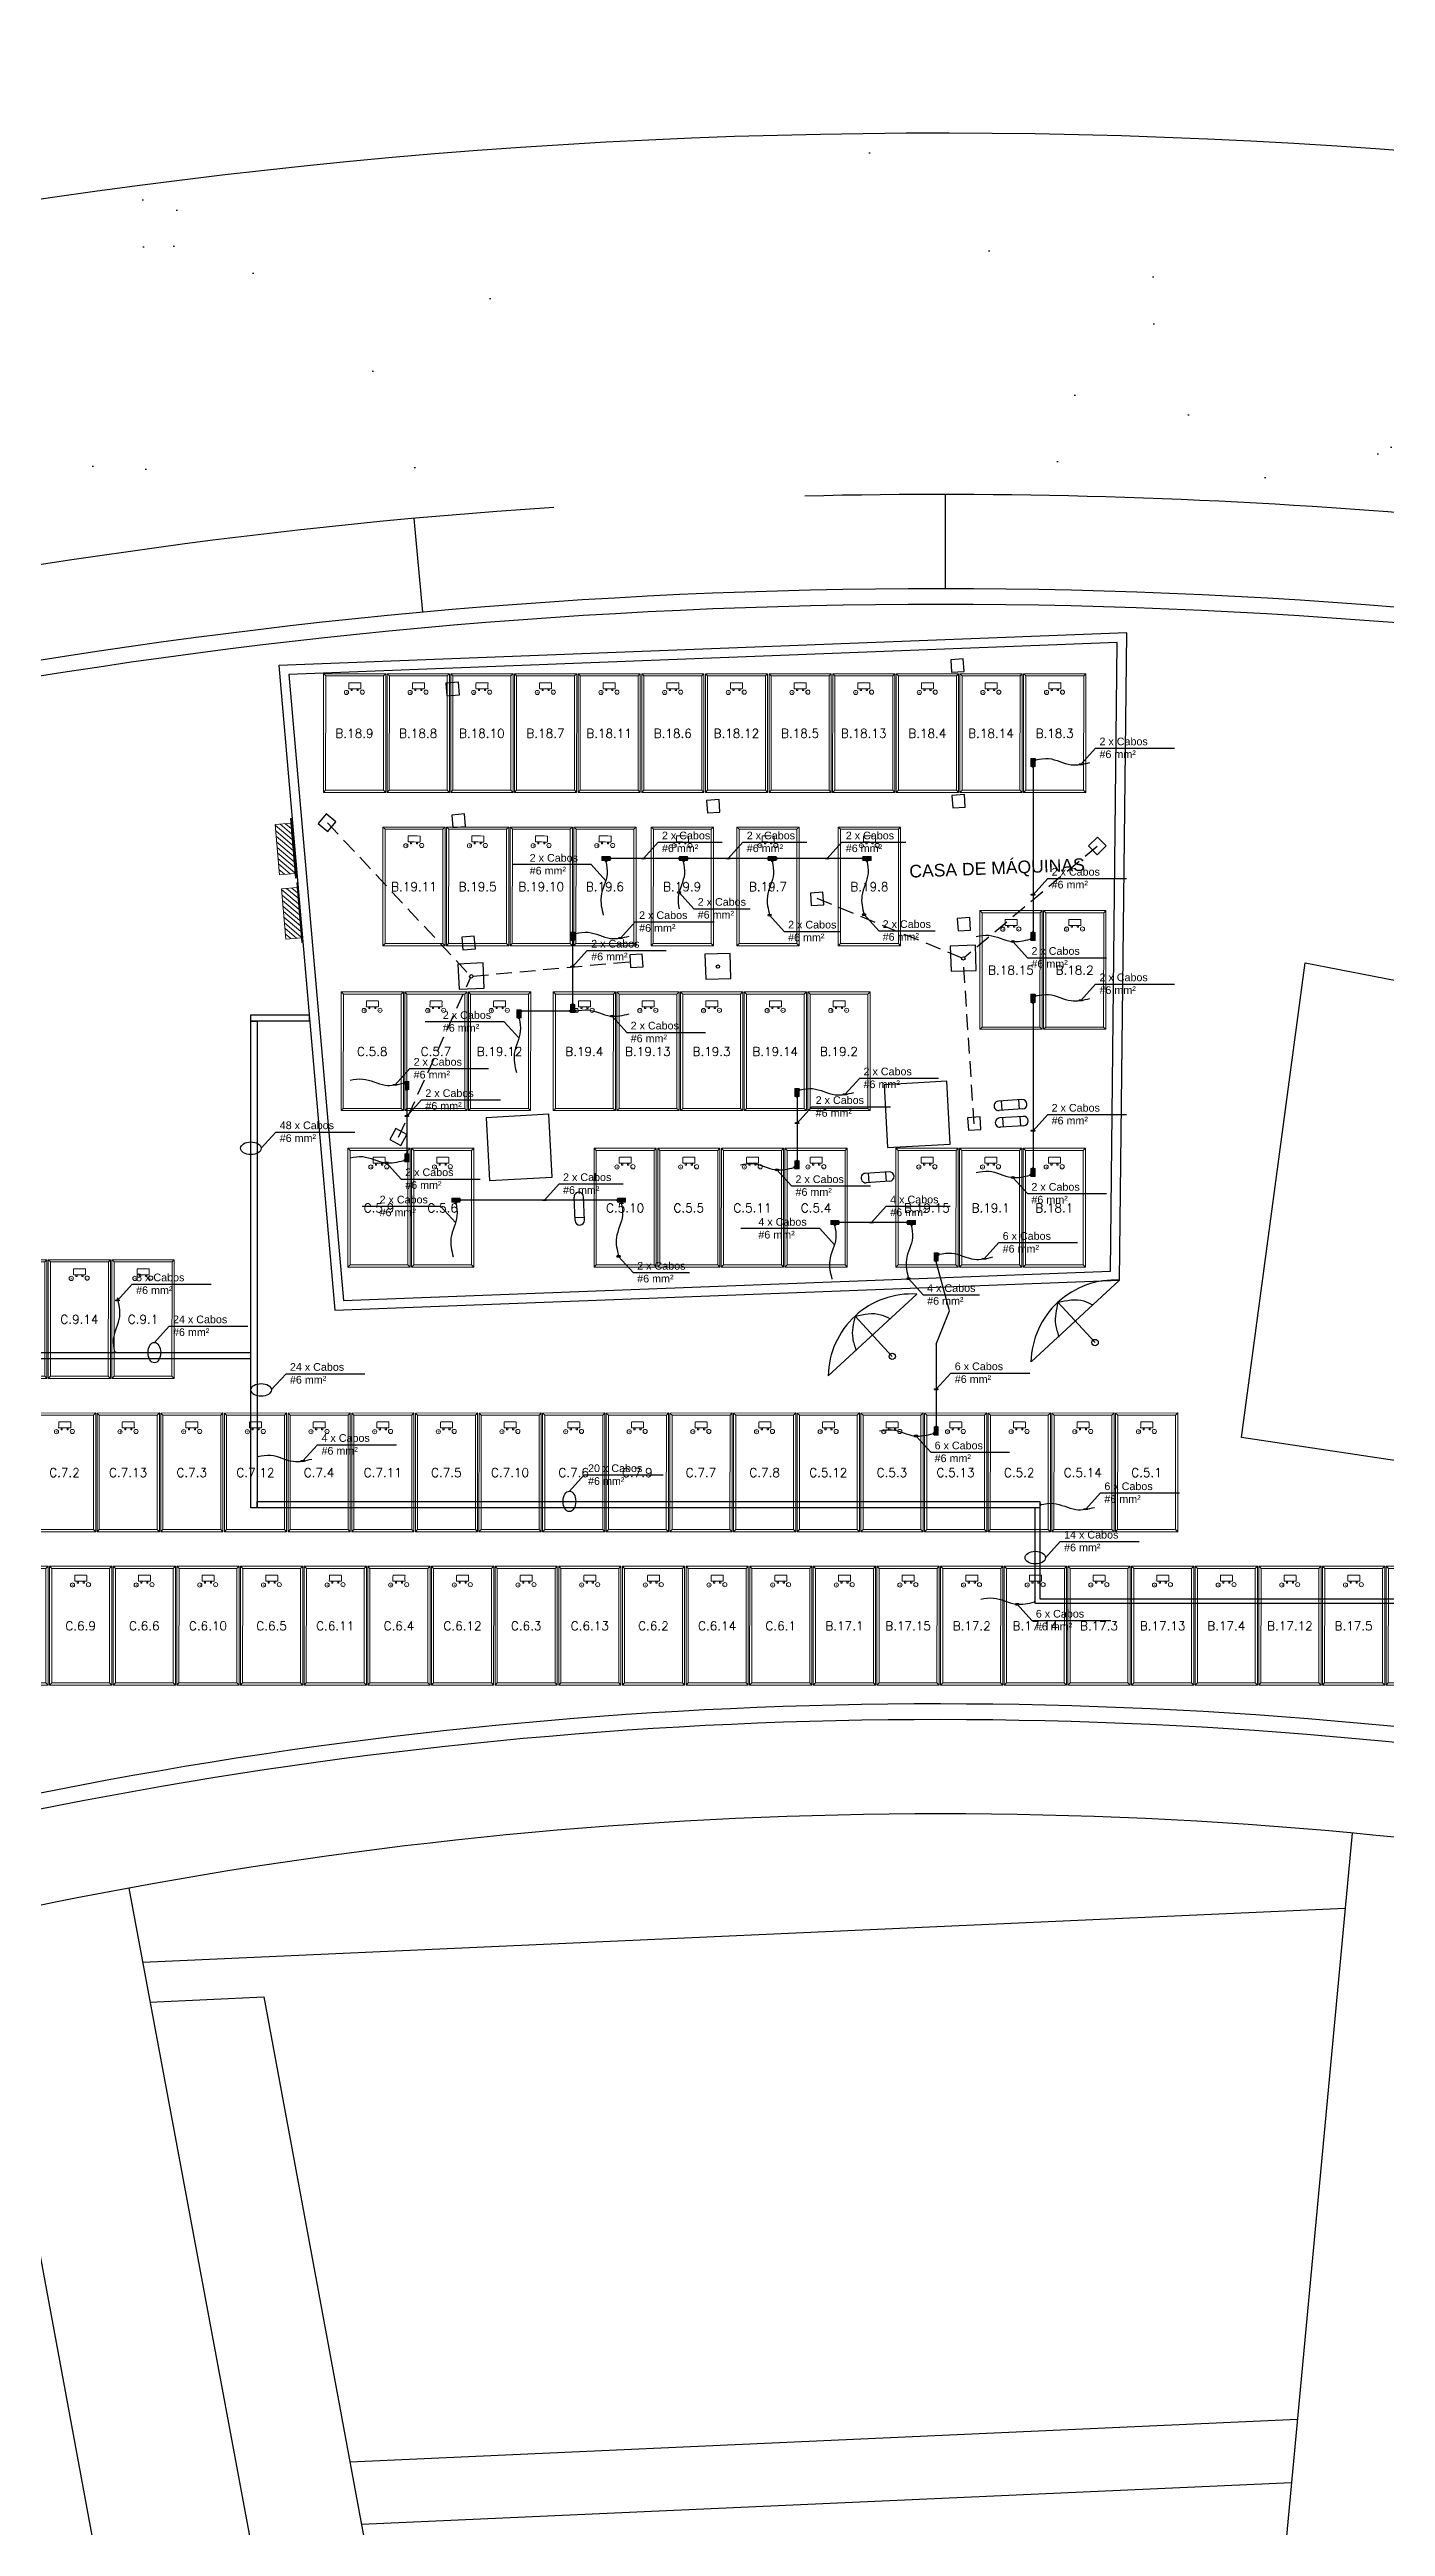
# Model space of a CAD drawing. Header units: metres. Extents: x 1796 to 5645, y -4719 to 2384.
# Drawn here: x 1957.17 to 1978.43, y -1213.39 to -1173.97 of the extents above; entities that cross this region are included whole.
import ezdxf

# ---------------------------------------------------------------- set-up
doc = ezdxf.new("R2010")
doc.units = ezdxf.units.M
doc.header["$MEASUREMENT"] = 0
doc.linetypes.add('BSB2F2-ARQ-PLAN-CORE-13-15P-ZA$1${ Batten }', pattern=[0])
doc.linetypes.add('HIDDEN', pattern=[0.375, 0.25, -0.125])
for name, color, linetype in [('ARQUITETURA', 253, 'CONTINUOUS'), ('COPEX', 4, 'BSB2F2-ARQ-PLAN-CORE-13-15P-ZA$1${ Batten }'), ('ELETROCALHA', 2, 'CONTINUOUS'), ('ELETRODUTOS', 30, 'CONTINUOUS'), ('MÓDULOS FV', 7, 'CONTINUOUS')]:
    doc.layers.add(name, color=color, linetype=linetype)
for name, color, linetype, lineweight in [('Condulete', 3, 'CONTINUOUS', 9), ('MOD_ALOCADOS_A', 5, 'CONTINUOUS', 9), ('MODULOS_PV', 2, 'CONTINUOUS', 9), ('String Box', 3, 'CONTINUOUS', 9)]:
    doc.layers.add(name, color=color, linetype=linetype, lineweight=lineweight)
doc.styles.add('ARIAL', font='arial.ttf')
doc.styles.add('ENGECAD', font='arial.ttf')
doc.styles.add('R120-500', font='romans.shx', dxfattribs={"height": 1.5})
pattern_1 = [(350.62296, (1466.5355, -762.2295), (4.08992, 4.08927), [0, -4.56, 0, -5.1, 0, -4.875]), (320.623, (1466.5355, -762.2295), (9.808834, 1.91215), [0, -2.46, 0, -4.11, 0, -1.575]), (280.62296, (1464.013, -759.536), (6.39856, -6.807323), [0, -1.5, 0, -5.4, 0, -7.05]), (270.623, (1464.013, -759.536), (8.08648, -4.78256), [0, -0.75, 0, -3.54, 0, -4.05])]

# ---------------------------------------------------------------- blocks, each defined once
blk = doc.blocks.new('modulo')
at = {"layer": 'MODULOS_PV', "color": 8}
for p, q in [((-0.751, 2.014), (-0.753, 2.063)), ((-1.381, 1.342), (-1.43, 1.34)), ((0.577, 0.769), (0.626, 0.771)), ((-0.053, 0.097), (-0.051, 0.048))]:
    blk.add_line(p, q, dxfattribs=at)
for points in [[(-1.43, 1.34), (-0.753, 2.063), (0.626, 0.771), (-0.051, 0.048)], [(-1.381, 1.342), (-0.751, 2.014), (0.577, 0.769), (-0.053, 0.097)]]:
    blk.add_lwpolyline(points, close=True, dxfattribs=at)
for points in [[(-0.878, 1.581), (-0.857, 1.562), (-0.87, 1.548), (-0.891, 1.567)], [(-0.956, 1.498), (-0.935, 1.478), (-0.922, 1.492), (-0.943, 1.512)]]:
    blk.add_lwpolyline(points, dxfattribs=at)
blk.add_circle((-0.793, 1.591), 0.0332, dxfattribs=at)
at = {"layer": 'MODULOS_PV', "color": 1}
blk.add_circle((-0.963, 1.403), 0.0332, dxfattribs=at)
at = {"layer": 'MODULOS_PV', "color": 8}
blk.add_open_spline([(-0.986, 1.473), (-1.006, 1.493), (-1.027, 1.512), (-1.048, 1.532), (-1.048, 1.532), (-1.049, 1.534), (-1.049, 1.536), (-1.048, 1.538), (-1.048, 1.539), (-1.007, 1.583), (-0.966, 1.627), (-0.925, 1.67), (-0.924, 1.671), (-0.922, 1.672), (-0.919, 1.672), (-0.918, 1.671), (-0.917, 1.671), (-0.897, 1.652), (-0.876, 1.632), (-0.855, 1.613), (-0.855, 1.612), (-0.854, 1.611), (-0.854, 1.608), (-0.855, 1.606), (-0.855, 1.605), (-0.896, 1.561), (-0.937, 1.518), (-0.978, 1.474), (-0.979, 1.473), (-0.981, 1.472), (-0.984, 1.472), (-0.985, 1.473), (-0.986, 1.473)], degree=3, knots=[0, 0, 0, 0, 1, 1, 1, 1.002534, 1.003925, 1.008052, 1.008052, 1.008052, 2.008052, 2.008052, 2.008052, 2.012179, 2.01357, 2.016104, 2.016104, 2.016104, 3.016104, 3.016104, 3.016104, 3.018638, 3.02003, 3.024156, 3.024156, 3.024156, 4.024156, 4.024156, 4.024156, 4.028283, 4.029675, 4.032208, 4.032208, 4.032208, 4.032208], dxfattribs=at)
at = {"layer": 'MODULOS_PV', "color": 8, "insert": (-0.827, 1.597), "char_height": 0.0572, "width": 0.10748, "attachment_point": 1, "rotation": 46.8722}
blk.add_mtext('-', dxfattribs=at)
at = {"layer": 'MODULOS_PV', "color": 1, "insert": (-0.997, 1.409), "char_height": 0.0572, "width": 0.10748, "attachment_point": 1, "rotation": 46.8722}
blk.add_mtext('+', dxfattribs=at)
blk = doc.blocks.new('PETROLETE TIPO  X')
at = {"layer": 'ELETRODUTOS'}
h = blk.add_hatch(color=3, dxfattribs=at)
h.dxf.hatch_style = 1
h.paths.add_polyline_path([(1995.913, -1126.122), (1995.98, -1126.122), (1995.98, -1125.993), (1995.913, -1125.993)])
at = {"layer": 'Condulete'}
blk.add_lwpolyline([(1995.98, -1125.993), (1995.98, -1126.122), (1995.913, -1126.122), (1995.913, -1125.993)], close=True, dxfattribs=at)
blk = doc.blocks.new('BOX')
at = {"layer": 'Condulete'}
blk.add_lwpolyline([(1995.83, -1126.029), (1995.818, -1126.029), (1995.818, -1126.005), (1995.83, -1126.005)], close=True, dxfattribs=at)
at = {"layer": 'ELETRODUTOS', "color": 3, "linetype": 'Continuous'}
for p, q in [((1995.818, -1126.005), (1995.83, -1126.017)), ((1995.818, -1126.007), (1995.83, -1126.019)), ((1995.818, -1126.009), (1995.83, -1126.021)), ((1995.818, -1126.01), (1995.83, -1126.023)), ((1995.818, -1126.012), (1995.83, -1126.024)), ((1995.818, -1126.014), (1995.83, -1126.026)), ((1995.818, -1126.016), (1995.83, -1126.028)), ((1995.818, -1126.018), (1995.83, -1126.029)), ((1995.818, -1126.019), (1995.828, -1126.029)), ((1995.818, -1126.021), (1995.826, -1126.029)), ((1995.818, -1126.023), (1995.824, -1126.029)), ((1995.818, -1126.025), (1995.823, -1126.029)), ((1995.818, -1126.026), (1995.821, -1126.029)), ((1995.818, -1126.028), (1995.819, -1126.029)), ((1995.819, -1126.005), (1995.83, -1126.016)), ((1995.821, -1126.005), (1995.83, -1126.014)), ((1995.823, -1126.005), (1995.83, -1126.012)), ((1995.825, -1126.005), (1995.83, -1126.01)), ((1995.826, -1126.005), (1995.83, -1126.008)), ((1995.828, -1126.005), (1995.83, -1126.007))]:
    blk.add_line(p, q, dxfattribs=at)

msp = doc.modelspace()

# ---------------------------------------------------------------- hatches: boundary and pattern name
at = {"layer": 'ARQUITETURA'}
h = msp.add_hatch(dxfattribs=at)
h.set_pattern_fill('AR-SAND', color=116, scale=3, angle=-46.877, style=0)
h.set_pattern_definition(pattern_1)
h.paths.add_polyline_path([(2008.001, -1145.115), (2011.522, -1146.142), (2011.588, -1145.787)])
h.paths.add_polyline_path([(2011.51, -1146.205), (2005.926, -1176.011), (2009.518, -1156.844), (2009.518, -1156.844), (2011.289, -1147.384)])
edge = h.paths.add_edge_path()
edge.add_line((1981.157, -1171.776), (1975.185, -1171.196))
edge.add_line((1975.185, -1171.196), (1977.014, -1152.352))
edge.add_line((1977.014, -1152.352), (1946.456, -1159.903))
edge.add_line((1946.456, -1159.903), (1949.839, -1173.594))
edge.add_arc((1971.325, -1273.05), 101.75, 84.4554, 102.19064, ccw=False)
h = msp.add_hatch(dxfattribs=at)
h.set_pattern_fill('AR-SAND', color=116, scale=3, angle=-46.877, style=0)
h.set_pattern_definition(pattern_1)
h.paths.add_polyline_path([(1968.94, -1175.477), (1969.026, -1177.396), (1972.992, -1177.314), (1980.864, -1177.776), (1990.307, -1179.19), (2001.352, -1181.259), (2001.722, -1179.297), (1989.318, -1176.97), (1984.284, -1176.065), (1972.707, -1175.345)])
h.paths.add_polyline_path([(1965.029, -1177.542), (1964.942, -1175.617), (1962.446, -1175.704), (1953.488, -1176.941), (1938.948, -1180.818), (1927.111, -1185.959), (1914.809, -1193.363), (1907.472, -1199.042), (1908.838, -1200.501), (1915.412, -1195.321), (1922.392, -1190.748), (1929.652, -1186.844), (1937.161, -1183.602), (1948.061, -1180.169), (1955.436, -1178.628)])
h = msp.add_hatch(dxfattribs=at)
h.set_pattern_fill('AR-SAND', color=116, scale=3, angle=-46.877, style=0)
h.set_pattern_definition(pattern_1)
edge = h.paths.add_edge_path()
edge.add_arc((1971.325, -1273.05), 92, 93.82041, 111.90763)
edge.add_line((1936.999, -1187.694), (1937.559, -1189.085))
edge.add_arc((1971.325, -1273.05), 90.5, 111.90763, 114.20354)
edge.add_line((1934.222, -1190.505), (1933.608, -1189.137))
edge.add_arc((1971.325, -1273.05), 92, 114.20328, 121.57407)
edge.add_line((1923.154, -1194.669), (1910.162, -1202.654))
edge.add_line((1910.162, -1202.654), (1908.838, -1200.501))
edge.add_arc((1971.325, -1273.05), 95.75, 93.77161, 130.73854, ccw=False)
edge.add_line((1965.027, -1177.507), (1965.195, -1181.254))
edge = h.paths.add_edge_path()
edge.add_arc((1971.325, -1273.05), 92, 79.39324, 91.32909)
edge.add_line((1969.191, -1181.075), (1969.023, -1177.328))
edge.add_arc((1971.325, -1273.05), 95.75, 79.39324, 91.37788, ccw=False)
edge.add_line((1988.95, -1178.936), (2001.352, -1181.259))
edge.add_line((2001.352, -1181.259), (2013.609, -1210.073))
edge.add_line((2013.609, -1210.073), (1999.373, -1207.291))
edge.add_line((1999.373, -1207.291), (1985.934, -1214.289))
edge.add_line((1985.934, -1214.289), (1979.219, -1214.591))
edge.add_line((1979.219, -1214.591), (1980.336, -1202.624))
edge.add_arc((1971.325, -1273.05), 71, 79.39324, 82.70853, ccw=False)
edge.add_line((1984.394, -1203.263), (1999.541, -1206.1))
edge.add_arc((2068.683, -1199.209), 69.485, 169.39324, 185.69147, ccw=False)
edge.add_line((2000.386, -1186.419), (1987.983, -1184.096))
edge.add_line((1987.983, -1184.096), (1988.26, -1182.622))
h = msp.add_hatch(dxfattribs=at)
h.set_pattern_fill('AR-SAND', color=116, scale=3, angle=-46.877, style=0)
h.set_pattern_definition(pattern_1)
h.paths.add_polyline_path([(1966.816, -1239.548), (1965.86, -1217.827), (1961.19, -1218.032), (1960.704, -1215.424), (1960.435, -1215.436), (1960.252, -1214.443), (1958.033, -1214.543), (1956.03, -1203.717, 0.083678), (1934.15, -1212.56), (1920.539, -1220.925), (1937.474, -1248.48)])
at = {"layer": 'String Box'}
h = msp.add_hatch(dxfattribs=at)
h.set_pattern_fill('ANSI31', color=256, scale=0.5, angle=274.7914)
h.set_pattern_definition([(319.7914, (1961.69817, -1185.71489), (0.0403483, 0.0477312), [])])
h.paths.add_polyline_path([(1961.009, -1186.283), (1960.76, -1186.304), (1960.827, -1187.101), (1961.076, -1187.08)])
h = msp.add_hatch(dxfattribs=at)
h.set_pattern_fill('ANSI31', color=256, scale=0.5, angle=274.7914)
h.set_pattern_definition([(319.7914, (1961.8, -1186.73833), (0.0403483, 0.0477312), [])])
h.paths.add_polyline_path([(1961.111, -1187.306), (1960.862, -1187.327), (1960.928, -1188.125), (1961.177, -1188.104)])

# ---------------------------------------------------------------- linework, layer by layer
at = {"layer": 'ARQUITETURA'}
for p, q in [((1971.424, -1181.05), (1971.423, -1182.55)), ((1962.969, -1181.43), (1963.106, -1182.924)), ((1972.646, -1190.68), (1972.272, -1190.705)), ((1972.656, -1190.83), (1972.281, -1190.854)), ((1972.667, -1190.948), (1972.292, -1190.973)), ((1972.331, -1190.851), (1972.322, -1190.702)), ((1972.352, -1191.119), (1972.342, -1190.969)), ((1972.606, -1190.833), (1972.596, -1190.684)), ((1972.626, -1191.101), (1972.617, -1190.951)), ((1972.676, -1191.098), (1972.302, -1191.122)), ((1970.53, -1191.83), (1970.156, -1191.855)), ((1970.54, -1191.98), (1970.166, -1192.005)), ((1970.216, -1192.001), (1970.206, -1191.852)), ((1970.49, -1191.983), (1970.48, -1191.834)), ((1965.533, -1192.607), (1965.518, -1192.232)), ((1965.52, -1192.282), (1965.67, -1192.276)), ((1965.531, -1192.557), (1965.681, -1192.55)), ((1965.683, -1192.6), (1965.668, -1192.226)), ((1969.561, -1195.076), (1970.972, -1193.777)), ((1972.79, -1194.856), (1974.201, -1193.556)), ((1969.99, -1194.126), (1970.582, -1194.768)), ((1973.219, -1193.906), (1973.81, -1194.548)), ((1977.901, -1202.355), (1977.789, -1203.55)), ((1958.433, -1203.23), (1961.19, -1218.032)), ((1958.653, -1204.41), (1977.789, -1203.55)), ((1977.789, -1203.552), (1976.748, -1214.702)), ((1958.033, -1214.543), (1956.03, -1203.717)), ((1958.767, -1205.045), (1960.582, -1204.964)), ((1960.582, -1204.964), (1962.503, -1215.343)), ((1961.952, -1212.364), (1977.03, -1211.686)), ((1962.136, -1213.357), (1976.936, -1212.692))]:
    msp.add_line(p, q, dxfattribs=at)
at = {"layer": 'ARQUITETURA', "linetype": 'HIDDEN'}
for p, q in [((1961.594, -1186.275), (1963.859, -1188.702)), ((1973.842, -1186.65), (1971.733, -1188.417)), ((1969.381, -1187.474), (1971.688, -1188.424)), ((1963.906, -1188.716), (1966.516, -1188.475)), ((1971.884, -1191.069), (1971.715, -1188.461)), ((1962.725, -1191.279), (1963.869, -1188.743))]:
    msp.add_line(p, q, dxfattribs=at)
at = {"layer": 'ARQUITETURA'}
for points in [[(1961.71, -1194.033), (1974.201, -1193.556), (1974.314, -1183.25), (1960.816, -1183.772)], [(1961.847, -1193.878), (1974.053, -1193.412), (1974.162, -1183.406), (1960.979, -1183.915)], [(1971.526, -1183.878), (1971.725, -1183.865), (1971.712, -1183.666), (1971.512, -1183.679)], [(1963.495, -1184.253), (1963.694, -1184.236), (1963.678, -1184.037), (1963.478, -1184.054)], [(1971.544, -1186.039), (1971.744, -1186.025), (1971.731, -1185.826), (1971.531, -1185.839)], [(1961.443, -1186.285), (1961.596, -1186.414), (1961.725, -1186.262), (1961.572, -1186.132)], [(1963.59, -1186.351), (1963.789, -1186.334), (1963.772, -1186.135), (1963.573, -1186.151)], [(1967.64, -1186.117), (1967.84, -1186.104), (1967.827, -1185.905), (1967.627, -1185.918)], [(1973.987, -1186.644), (1973.845, -1186.785), (1973.704, -1186.643), (1973.846, -1186.502)], [(1969.292, -1187.592), (1969.491, -1187.579), (1969.478, -1187.38), (1969.279, -1187.393)], [(1971.629, -1187.997), (1971.828, -1187.984), (1971.815, -1187.784), (1971.616, -1187.797)], [(1963.747, -1188.297), (1963.946, -1188.28), (1963.93, -1188.081), (1963.731, -1188.098)], [(1971.519, -1188.637), (1971.919, -1188.624), (1971.906, -1188.225), (1971.506, -1188.238)], [(1963.69, -1188.925), (1964.089, -1188.905), (1964.069, -1188.506), (1963.67, -1188.526)], [(1966.416, -1188.578), (1966.615, -1188.565), (1966.602, -1188.365), (1966.403, -1188.379)], [(1967.614, -1188.766), (1968.014, -1188.753), (1968.001, -1188.353), (1967.601, -1188.366)], [(1976.138, -1196.058), (1977.153, -1188.502), (1990.266, -1191.05), (1989.209, -1198.021)], [(1970.506, -1191.443), (1971.505, -1191.389), (1971.45, -1190.39), (1970.452, -1190.445)], [(1964.171, -1191.967), (1965.17, -1191.913), (1965.115, -1190.914), (1964.117, -1190.969)], [(1971.793, -1191.17), (1971.993, -1191.157), (1971.979, -1190.957), (1971.78, -1190.97)], [(1962.758, -1191.412), (1962.855, -1191.237), (1962.68, -1191.14), (1962.583, -1191.315)]]:
    msp.add_lwpolyline(points, close=True, dxfattribs=at)
for centre, radius in [((1967.807, -1188.563), 0.0267), ((1971.713, -1188.434), 0.0267), ((1963.88, -1188.719), 0.0267), ((1973.81, -1194.548), 0.0504), ((1970.582, -1194.768), 0.0504)]:
    msp.add_circle(centre, radius, dxfattribs=at)
for centre, radius, start, end in [((1971.325, -1273.05), 97.75, 79.39324, 130.73854), ((1971.325, -1273.05), 92, 79.39324, 91.32909), ((1971.325, -1273.05), 92, 93.82041, 111.90763), ((1971.325, -1273.05), 90.5, 79.39324, 121.57407), ((1971.325, -1273.05), 90.25, 79.39324, 121.57407), ((1972.277, -1190.78), 0.075, 93.7387, 273.7387), ((1972.297, -1191.047), 0.075, 93.7387, 273.7387), ((1972.651, -1190.755), 0.075, 273.7387, 93.7387), ((1972.671, -1191.023), 0.075, 273.7387, 93.7387), ((1965.593, -1192.229), 0.075, 2.4001, 182.4001), ((1970.161, -1191.93), 0.075, 93.7387, 273.7387), ((1970.535, -1191.905), 0.075, 273.7387, 93.7387), ((1965.608, -1192.603), 0.075, 182.4001, 2.4001), ((1970.892, -1195.105), 1.331, 86.5238, 178.7381), ((1974.12, -1194.885), 1.331, 86.5238, 178.7381), ((1971.325, -1273.05), 72.75, 79.39324, 121.57407), ((1971.325, -1273.05), 72.5, 79.39324, 121.57407), ((1971.325, -1273.05), 71, 79.39324, 121.57408)]:
    msp.add_arc(centre, radius, start, end, dxfattribs=at)
for points in [[(1969.99, -1194.126), (1969.952, -1194.483), (1970.003, -1194.669), (1970.006, -1194.68)], [(1969.99, -1194.126), (1970.402, -1194.105), (1970.546, -1194.169)], [(1973.219, -1193.906), (1973.181, -1194.263), (1973.231, -1194.449), (1973.234, -1194.46)], [(1973.219, -1193.906), (1973.631, -1193.885), (1973.775, -1193.949)]]:
    msp.add_spline(points, degree=3, dxfattribs=at)
at = {"layer": 'COPEX'}
for points in [[(1973.584, -1185.345), (1973.818, -1185.087), (1975.073, -1185.087)], [(1966.021, -1187.199), (1965.788, -1186.941), (1964.533, -1186.941)], [(1967.189, -1187.384), (1967.423, -1187.642), (1968.32, -1187.642)], [(1966.257, -1188.11), (1966.49, -1187.852), (1967.746, -1187.852)], [(1968.629, -1187.746), (1968.862, -1188.004), (1969.76, -1188.004)], [(1970.133, -1187.737), (1970.367, -1187.995), (1971.264, -1187.995)], [(1972.501, -1188.165), (1972.735, -1188.422), (1973.99, -1188.422)], [(1973.584, -1189.101), (1973.818, -1188.843), (1975.073, -1188.843)], [(1964.639, -1189.7), (1964.406, -1189.443), (1963.15, -1189.443)], [(1966.123, -1189.353), (1966.356, -1189.611), (1967.611, -1189.611)], [(1962.668, -1190.445), (1962.902, -1190.188), (1964.157, -1190.188)], [(1969.829, -1190.598), (1970.063, -1190.34), (1971.318, -1190.34)], [(1962.534, -1191.687), (1962.768, -1191.945), (1964.023, -1191.945)], [(1968.746, -1191.798), (1968.98, -1192.056), (1970.235, -1192.056)], [(1972.501, -1191.92), (1972.735, -1192.178), (1973.99, -1192.178)], [(1963.632, -1192.638), (1963.398, -1192.38), (1962.143, -1192.38)], [(1969.661, -1192.993), (1969.427, -1192.735), (1968.172, -1192.735)], [(1972.043, -1193.216), (1972.277, -1192.958), (1973.532, -1192.958)], [(1966.226, -1193.176), (1966.46, -1193.434), (1967.357, -1193.434)], [(1958.251, -1193.876), (1958.485, -1193.619), (1959.74, -1193.619)], [(1970.841, -1193.531), (1971.075, -1193.789), (1971.972, -1193.789)], [(1970.96, -1196.036), (1971.194, -1196.293), (1972.449, -1196.293)], [(1961.202, -1196.433), (1961.436, -1196.175), (1962.691, -1196.175)], [(1973.662, -1197.2), (1973.895, -1196.942), (1975.151, -1196.942)], [(1972.571, -1198.714), (1972.805, -1198.971), (1974.06, -1198.971)]]:
    msp.add_lwpolyline(points, dxfattribs=at)
for centre in [(1973.584, -1185.345), (1966.257, -1188.11), (1973.584, -1189.101), (1962.668, -1190.445), (1969.829, -1190.598), (1972.043, -1193.216), (1958.251, -1193.876), (1961.202, -1196.433), (1973.662, -1197.2)]:
    msp.add_ellipse(centre, major_axis=(-0.0324, 0), ratio=0.310221, dxfattribs=at)
at = {"layer": 'COPEX', "extrusion": (0, 0, -1)}
for centre in [(1967.189, -1187.384), (1968.629, -1187.746), (1970.133, -1187.737), (1972.501, -1188.165), (1966.123, -1189.353), (1962.534, -1191.687), (1968.746, -1191.798), (1972.501, -1191.92), (1966.226, -1193.176), (1970.841, -1193.531), (1970.96, -1196.036), (1972.571, -1198.714)]:
    msp.add_ellipse(centre, major_axis=(-0.0324, 0), ratio=0.310221, dxfattribs=at)
at = {"layer": 'COPEX'}
for points in [[(1972.868, -1185.272), (1973.07, -1185.253), (1973.427, -1185.35), (1973.725, -1185.315)], [(1966.025, -1186.889), (1966.044, -1187.09), (1965.947, -1187.448), (1965.982, -1187.746)], [(1967.255, -1186.889), (1967.274, -1187.09), (1967.176, -1187.448), (1967.189, -1187.646)], [(1968.672, -1186.889), (1968.691, -1187.09), (1968.594, -1187.448), (1968.629, -1187.746)], [(1970.177, -1186.88), (1970.196, -1187.082), (1970.098, -1187.439), (1970.133, -1187.737)], [(1965.54, -1188.037), (1965.742, -1188.018), (1966.099, -1188.115), (1966.397, -1188.08)], [(1971.919, -1188.084), (1972.121, -1188.065), (1972.478, -1188.162), (1972.776, -1188.127)], [(1972.868, -1189.028), (1973.07, -1189.008), (1973.427, -1189.106), (1973.725, -1189.071)], [(1964.643, -1189.39), (1964.662, -1189.592), (1964.565, -1189.949), (1964.599, -1190.248)], [(1965.54, -1189.273), (1965.742, -1189.254), (1966.099, -1189.351), (1966.397, -1189.316)], [(1961.952, -1190.372), (1962.154, -1190.353), (1962.511, -1190.451), (1962.809, -1190.416)], [(1969.113, -1190.525), (1969.314, -1190.506), (1969.672, -1190.603), (1969.97, -1190.569)], [(1961.952, -1191.607), (1962.154, -1191.588), (1962.511, -1191.685), (1962.809, -1191.65)], [(1968.164, -1191.718), (1968.366, -1191.698), (1968.723, -1191.796), (1969.021, -1191.761)], [(1971.919, -1191.84), (1972.121, -1191.82), (1972.478, -1191.918), (1972.776, -1191.883)], [(1963.635, -1192.328), (1963.654, -1192.529), (1963.557, -1192.887), (1963.592, -1193.185)], [(1966.269, -1192.319), (1966.289, -1192.521), (1966.191, -1192.878), (1966.226, -1193.176)], [(1969.665, -1192.683), (1969.684, -1192.884), (1969.586, -1193.242), (1969.621, -1193.54)], [(1970.884, -1192.674), (1970.904, -1192.876), (1970.806, -1193.233), (1970.841, -1193.531)], [(1971.327, -1193.143), (1971.528, -1193.124), (1971.886, -1193.221), (1972.184, -1193.186)], [(1958.208, -1194.695), (1958.189, -1194.494), (1958.286, -1194.136), (1958.251, -1193.838)], [(1970.378, -1195.955), (1970.579, -1195.936), (1970.937, -1196.033), (1971.235, -1195.998)], [(1960.486, -1196.36), (1960.688, -1196.34), (1961.045, -1196.438), (1961.343, -1196.403)], [(1972.945, -1197.127), (1973.147, -1197.108), (1973.504, -1197.205), (1973.802, -1197.171)], [(1971.989, -1198.633), (1972.191, -1198.614), (1972.548, -1198.711), (1972.846, -1198.677)]]:
    msp.add_spline(points, degree=3, dxfattribs=at)
at = {"layer": 'ELETROCALHA'}
for p, q in [((1960.374, -1197.176), (1960.374, -1189.33)), ((1960.374, -1189.33), (1961.3, -1189.33)), ((1961.3, -1189.43), (1960.374, -1189.43)), ((1960.374, -1189.43), (1960.474, -1189.43)), ((1960.474, -1189.43), (1960.474, -1197.176)), ((1961.3, -1189.33), (1961.3, -1189.43)), ((1960.474, -1197.176), (1960.474, -1197.076))]:
    msp.add_line(p, q, dxfattribs=at)
for points in [[(1960.374, -1194.808), (1940.144, -1194.808), (1940.144, -1194.708), (1960.374, -1194.708)], [(1960.474, -1197.076), (1972.858, -1197.076), (1972.933, -1197.076), (1972.933, -1197.176), (1972.858, -1197.176), (1960.374, -1197.176)], [(1972.933, -1197.176), (1972.933, -1198.628), (1985.336, -1198.628), (1985.336, -1198.703), (1972.858, -1198.703), (1972.858, -1198.628), (1972.858, -1197.176)]]:
    msp.add_lwpolyline(points, dxfattribs=at)
at = {"layer": 'ELETRODUTOS'}
for p, q in [((1972.822, -1185.391), (1972.822, -1188.009)), ((1970.104, -1186.843), (1966.105, -1186.843)), ((1965.494, -1188.155), (1965.494, -1189.155)), ((1965.448, -1189.273), (1964.688, -1189.273)), ((1972.822, -1189.147), (1972.822, -1191.765)), ((1962.855, -1190.532), (1962.855, -1191.532)), ((1969.067, -1190.643), (1969.067, -1191.643)), ((1966.197, -1192.284), (1963.713, -1192.28)), ((1970.812, -1192.637), (1969.74, -1192.637)), ((1971.492, -1194.043), (1971.28, -1193.261)), ((1971.281, -1194.571), (1971.492, -1194.043)), ((1971.281, -1194.571), (1971.281, -1195.88))]:
    msp.add_line(p, q, dxfattribs=at)
for points in [[(1966.62, -1186.843), (1966.854, -1186.585), (1967.873, -1186.585)], [(1967.97, -1186.843), (1968.204, -1186.585), (1969.223, -1186.585)], [(1969.546, -1186.843), (1969.779, -1186.585), (1970.798, -1186.585)], [(1972.822, -1187.42), (1973.056, -1187.163), (1974.311, -1187.163)], [(1965.494, -1188.566), (1965.728, -1188.308), (1966.983, -1188.308)], [(1962.855, -1190.943), (1963.089, -1190.686), (1964.344, -1190.686)], [(1969.067, -1191.054), (1969.301, -1190.796), (1970.556, -1190.796)], [(1972.822, -1191.176), (1973.056, -1190.918), (1974.311, -1190.918)], [(1960.537, -1191.455), (1960.77, -1191.198), (1962.026, -1191.198)], [(1965.046, -1192.282), (1965.28, -1192.024), (1966.299, -1192.024)], [(1970.253, -1192.637), (1970.487, -1192.379), (1971.506, -1192.379)], [(1958.838, -1194.545), (1959.072, -1194.287), (1960.327, -1194.287)], [(1960.699, -1195.301), (1960.933, -1195.044), (1962.188, -1195.044)], [(1971.281, -1195.291), (1971.514, -1195.034), (1972.77, -1195.034)], [(1965.444, -1196.914), (1965.677, -1196.656), (1966.933, -1196.656)], [(1973.021, -1197.972), (1973.255, -1197.714), (1974.51, -1197.714)]]:
    msp.add_lwpolyline(points, dxfattribs=at)
for centre, major_axis, ratio in [((1966.62, -1186.843), (-0.0324, 0), 0.310221), ((1967.97, -1186.843), (-0.0324, 0), 0.310221), ((1969.546, -1186.843), (-0.0324, 0), 0.310221), ((1972.822, -1187.42), (-0.0324, 0), 0.310221), ((1965.494, -1188.566), (-0.0324, 0), 0.310221), ((1962.855, -1190.943), (-0.0324, 0), 0.310221), ((1960.374, -1191.455), (0.163, 0), 0.617681), ((1969.067, -1191.054), (-0.0324, 0), 0.310221), ((1972.822, -1191.176), (-0.0324, 0), 0.310221), ((1965.046, -1192.282), (-0.0324, 0), 0.310221), ((1970.253, -1192.637), (-0.0324, 0), 0.310221), ((1958.838, -1194.708), (0, 0.163), 0.617681), ((1960.537, -1195.301), (0.163, 0), 0.617681), ((1971.281, -1195.291), (-0.0324, 0), 0.310221), ((1965.444, -1197.076), (0, 0.163), 0.617681), ((1972.858, -1197.971), (0.163, 0), 0.617681)]:
    msp.add_ellipse(centre, major_axis=major_axis, ratio=ratio, dxfattribs=at)
at = {"layer": 'String Box'}
for points in [[(1961.009, -1186.283), (1961.076, -1187.08), (1960.827, -1187.101), (1960.76, -1186.304)], [(1961.019, -1186.208), (1961.098, -1187.153), (1961.082, -1187.154), (1961.003, -1186.209)], [(1961.111, -1187.306), (1961.177, -1188.104), (1960.928, -1188.125), (1960.862, -1187.327)], [(1961.12, -1187.231), (1961.2, -1188.176), (1961.184, -1188.178), (1961.104, -1187.233)]]:
    msp.add_lwpolyline(points, close=True, dxfattribs=at)

# ---------------------------------------------------------------- block references
at = {"layer": 'COPEX', "xscale": -1}
for name, p in [('PETROLETE TIPO  X', (3968.769, -59.256)), ('BOX', (3968.686, -59.256)), ('PETROLETE TIPO  X', (3961.441, -62.021)), ('BOX', (3961.358, -62.021)), ('PETROLETE TIPO  X', (3968.769, -63.012)), ('BOX', (3968.686, -63.012)), ('PETROLETE TIPO  X', (3960.588, -63.257)), ('BOX', (3960.505, -63.257)), ('BOX', (3958.639, -64.399)), ('PETROLETE TIPO  X', (3958.802, -64.399)), ('PETROLETE TIPO  X', (3965.013, -64.509)), ('BOX', (3964.931, -64.509)), ('PETROLETE TIPO  X', (3967.227, -67.127)), ('BOX', (3967.144, -67.127)), ('BOX', (3956.304, -70.344)), ('BOX', (3968.763, -71.111))]:
    msp.add_blockref(name, p, dxfattribs=at)
for name, p, rotation in [('BOX', (3098.839, -3181.208), 270), ('PETROLETE TIPO  X', (3092.084, -3182.789), 270), ('PETROLETE TIPO  X', (3093.315, -3182.789), 270), ('PETROLETE TIPO  X', (3094.729, -3182.789), 270), ('PETROLETE TIPO  X', (3096.237, -3182.789), 270), ('BOX', (3091.512, -3183.973), 270), ('BOX', (-23.042, -2314.143), 180), ('PETROLETE TIPO  X', (-23.125, -2314.143), 180), ('BOX', (846.805, 807.808), 90), ('BOX', (3090.659, -3185.208), 270), ('BOX', (-30.37, -2315.288), 180), ('PETROLETE TIPO  X', (-30.452, -2315.288), 180), ('BOX', (839.477, 806.663), 90), ('BOX', (-30.29, -2315.288), 180), ('BOX', (3098.839, -3184.963), 270), ('BOX', (3088.872, -3186.35), 270), ('BOX', (3095.084, -3186.461), 270), ('BOX', (-33.009, -2317.666), 180), ('PETROLETE TIPO  X', (-33.091, -2317.666), 180), ('BOX', (836.838, 804.286), 90), ('BOX', (-26.797, -2317.777), 180), ('PETROLETE TIPO  X', (-26.88, -2317.777), 180), ('BOX', (843.05, 804.175), 90), ('PETROLETE TIPO  X', (-23.125, -2317.899), 180), ('BOX', (846.805, 804.053), 90), ('BOX', (-23.042, -2317.899), 180), ('PETROLETE TIPO  X', (3089.694, -3188.228), 270), ('PETROLETE TIPO  X', (3092.33, -3188.228), 270), ('PETROLETE TIPO  X', (3095.724, -3188.583), 270), ('PETROLETE TIPO  X', (3096.945, -3188.583), 270), ('BOX', (3097.298, -3189.079), 270), ('BOX', (832.192, 801.122), 90), ('BOX', (-24.583, -2322.014), 180), ('PETROLETE TIPO  X', (-24.666, -2322.014), 180), ('BOX', (845.263, 799.937), 90), ('BOX', (-22.972, -2324.692), 180)]:
    msp.add_blockref(name, p, dxfattribs=dict(at, rotation=rotation))
at = {"layer": 'COPEX'}
for p, rotation in [((3092.044, 808.941), 270), ((3961.921, -2312.86), 180), ((3963.012, -2312.86), 180), ((3093.275, 808.941), 270), ((3963.152, -2312.86), 180), ((3964.426, -2312.86), 180), ((3094.689, 808.941), 270), ((3964.566, -2312.86), 180), ((3965.934, -2312.86), 180), ((3096.197, 808.941), 270), ((3089.654, 803.502), 270), ((3959.531, -2318.299), 180), ((3962.027, -2318.299), 180), ((3092.29, 803.502), 270), ((3095.684, 803.147), 270), ((3965.56, -2318.654), 180), ((3966.641, -2318.654), 180), ((3096.905, 803.147), 270)]:
    msp.add_blockref('BOX', p, dxfattribs=dict(at, rotation=rotation))
at = {"layer": 'MÓDULOS FV', "rotation": 313.12783086684}
for p in [(1961.529, -1185.862), (1962.542, -1185.862), (1963.555, -1185.862), (1964.568, -1185.862), (1965.581, -1185.862), (1966.594, -1185.862), (1967.607, -1185.862), (1968.62, -1185.862), (1969.633, -1185.862), (1970.646, -1185.862), (1971.659, -1185.862), (1972.672, -1185.862), (1962.474, -1188.302), (1963.487, -1188.302), (1964.5, -1188.302), (1965.513, -1188.302), (1966.744, -1188.302), (1968.109, -1188.302), (1969.723, -1188.302), (1971.977, -1189.631), (1972.99, -1189.631), (1961.81, -1190.926), (1962.823, -1190.926), (1963.836, -1190.926), (1965.186, -1190.926), (1966.199, -1190.926), (1967.212, -1190.926), (1968.225, -1190.926), (1969.238, -1190.926), (1961.917, -1193.416), (1962.93, -1193.416), (1965.835, -1193.416), (1966.848, -1193.416), (1967.861, -1193.416), (1968.874, -1193.416), (1970.64, -1193.416), (1971.653, -1193.416), (1972.666, -1193.416), (1956.136, -1195.189), (1957.149, -1195.189), (1958.162, -1195.189), (1955.9, -1197.629), (1956.913, -1197.629), (1957.926, -1197.629), (1958.939, -1197.629), (1959.952, -1197.629), (1960.965, -1197.629), (1961.978, -1197.629), (1962.991, -1197.629), (1964.004, -1197.629), (1965.017, -1197.629), (1966.03, -1197.629), (1967.043, -1197.629), (1968.056, -1197.629), (1969.069, -1197.629), (1970.082, -1197.629), (1971.095, -1197.629), (1972.108, -1197.629), (1973.121, -1197.629), (1974.134, -1197.629), (1956.156, -1200.069), (1957.169, -1200.069), (1958.182, -1200.069), (1959.195, -1200.069), (1960.208, -1200.069), (1961.221, -1200.069), (1962.234, -1200.069), (1963.247, -1200.069), (1964.26, -1200.069), (1965.273, -1200.069), (1966.286, -1200.069), (1967.299, -1200.069), (1968.312, -1200.069), (1969.325, -1200.069), (1970.338, -1200.069), (1971.351, -1200.069), (1972.364, -1200.069), (1973.377, -1200.069), (1974.39, -1200.069), (1975.403, -1200.069), (1976.416, -1200.069), (1977.429, -1200.069), (1978.442, -1200.069)]:
    msp.add_blockref('modulo', p, dxfattribs=at)

# ---------------------------------------------------------------- texts
at = {"layer": 'ARQUITETURA', "style": 'ENGECAD'}
msp.add_text('CASA DE MÁQUINAS', height=0.2, rotation=2.2436, dxfattribs=at).set_placement((1970.857, -1187.148))
at = {"layer": 'COPEX', "char_height": 0.1222, "attachment_point": 1, "style": 'ARIAL'}
for s, insert in [('2 x Cabos \\P#6 mm² ', (1973.88, -1184.919)), ('2 x Cabos \\P#6 mm² ', (1964.811, -1186.772)), ('2 x Cabos \\P#6 mm² ', (1967.485, -1187.473)), ('2 x Cabos \\P#6 mm² ', (1966.553, -1187.684)), ('2 x Cabos \\P#6 mm² ', (1968.924, -1187.835)), ('2 x Cabos \\P#6 mm² ', (1970.429, -1187.826)), ('2 x Cabos \\P#6 mm² ', (1972.797, -1188.254)), ('2 x Cabos \\P#6 mm² ', (1973.88, -1188.674)), ('2 x Cabos \\P#6 mm² ', (1963.429, -1189.274)), ('2 x Cabos \\P#6 mm² ', (1966.418, -1189.442)), ('2 x Cabos \\P#6 mm² ', (1962.964, -1190.019)), ('2 x Cabos \\P#6 mm² ', (1970.125, -1190.172)), ('2 x Cabos \\P#6 mm² ', (1962.83, -1191.776)), ('2 x Cabos \\P#6 mm² ', (1969.042, -1191.887)), ('2 x Cabos \\P#6 mm² ', (1972.797, -1192.009)), ('2 x Cabos \\P#6 mm² ', (1962.422, -1192.211)), ('4 x Cabos \\P#6 mm² ', (1968.451, -1192.566)), ('6 x Cabos \\P#6 mm² ', (1972.339, -1192.79)), ('2 x Cabos \\P#6 mm² ', (1966.522, -1193.265)), ('8 x Cabos \\P#6 mm² ', (1958.547, -1193.45)), ('4 x Cabos \\P#6 mm² ', (1971.137, -1193.62)), ('4 x Cabos \\P#6 mm² ', (1961.498, -1196.006)), ('6 x Cabos \\P#6 mm² ', (1971.256, -1196.125)), ('6 x Cabos \\P#6 mm² ', (1973.958, -1196.774)), ('6 x Cabos \\P#6 mm² ', (1972.867, -1198.803))]:
    msp.add_mtext_dynamic_manual_height_columns(s, width=1.50424, gutter_width=7.5, heights=[0], dxfattribs=dict(at, insert=insert))
at = {"layer": 'ELETRODUTOS', "attachment_point": 1, "style": 'ARIAL'}
for s, insert, char_height in [('2 x Cabos \\P#6 mm² ', (1966.916, -1186.416), 0.1222), ('2 x Cabos \\P#6 mm² ', (1968.266, -1186.416), 0.1222), ('2 x Cabos \\P#6 mm² ', (1969.842, -1186.416), 0.1222), ('2 x Cabos \\P#6 mm² ', (1973.118, -1186.994), 0.1222), ('2 x Cabos \\P#6 mm² ', (1965.79, -1188.139), 0.1222), ('2 x Cabos \\P#6 mm² ', (1963.151, -1190.517), 0.1222), ('2 x Cabos \\P#6 mm² ', (1969.363, -1190.628), 0.1222), ('2 x Cabos \\P#6 mm² ', (1973.118, -1190.75), 0.1222), ('48 x Cabos \\P#6 mm² ', (1960.833, -1191.029), 0.12224), ('2 x Cabos \\P#6 mm² ', (1965.342, -1191.855), 0.1222), ('4 x Cabos \\P#6 mm² ', (1970.549, -1192.21), 0.1222), ('24 x Cabos \\P#6 mm² ', (1959.134, -1194.118), 0.12224), ('24 x Cabos \\P#6 mm² ', (1960.995, -1194.875), 0.12224), ('6 x Cabos \\P#6 mm² ', (1971.577, -1194.865), 0.1222), ('20 x Cabos \\P#6 mm² ', (1965.74, -1196.487), 0.12224), ('14 x Cabos \\P#6 mm² ', (1973.317, -1197.545), 0.12224)]:
    msp.add_mtext_dynamic_manual_height_columns(s, width=1.50424, gutter_width=7.5, heights=[0], dxfattribs=dict(at, insert=insert, char_height=char_height))
at = {"layer": 'MOD_ALOCADOS_A', "color": 5, "char_height": 0.14, "attachment_point": 5, "style": 'R120-500'}
for s, insert in [('B.18.9', (1962.023, -1184.852)), ('B.18.8', (1963.036, -1184.852)), ('B.18.10', (1964.049, -1184.852)), ('B.18.7', (1965.062, -1184.852)), ('B.18.11', (1966.075, -1184.852)), ('B.18.6', (1967.088, -1184.852)), ('B.18.12', (1968.101, -1184.852)), ('B.18.5', (1969.114, -1184.852)), ('B.18.13', (1970.127, -1184.852)), ('B.18.4', (1971.14, -1184.852)), ('B.18.14', (1972.153, -1184.852)), ('B.18.3', (1973.166, -1184.852)), ('B.18.15', (1972.471, -1188.621)), ('B.18.2', (1973.484, -1188.621)), ('B.18.1', (1973.16, -1192.406))]:
    msp.add_mtext_dynamic_manual_height_columns(s, width=0.992, gutter_width=7.5, heights=[0], dxfattribs=dict(at, insert=insert))
at = {"layer": 'MOD_ALOCADOS_A', "color": 6, "char_height": 0.14, "attachment_point": 5, "style": 'R120-500'}
for s, insert in [('B.19.11', (1962.969, -1187.292)), ('B.19.5', (1963.982, -1187.292)), ('B.19.10', (1964.995, -1187.292)), ('B.19.6', (1966.008, -1187.292)), ('B.19.9', (1967.238, -1187.292)), ('B.19.7', (1968.603, -1187.292)), ('B.19.8', (1970.218, -1187.292)), ('B.19.12', (1964.331, -1189.916)), ('B.19.4', (1965.68, -1189.916)), ('B.19.13', (1966.693, -1189.916)), ('B.19.3', (1967.706, -1189.916)), ('B.19.14', (1968.719, -1189.916)), ('B.19.2', (1969.732, -1189.916)), ('B.19.15', (1971.134, -1192.406)), ('B.19.1', (1972.147, -1192.406)), ('C.9.14', (1957.644, -1194.178)), ('C.9.1', (1958.657, -1194.178))]:
    msp.add_mtext_dynamic_manual_height_columns(s, width=0.992, gutter_width=7.5, heights=[0], dxfattribs=dict(at, insert=insert))
at = {"layer": 'MOD_ALOCADOS_A', "color": 1, "char_height": 0.14, "attachment_point": 5, "style": 'R120-500'}
for s, insert in [('C.5.8', (1962.305, -1189.916)), ('C.5.7', (1963.318, -1189.916)), ('C.5.9', (1962.412, -1192.406)), ('C.5.6', (1963.425, -1192.406)), ('C.5.10', (1966.33, -1192.406)), ('C.5.5', (1967.343, -1192.406)), ('C.5.11', (1968.356, -1192.406)), ('C.5.4', (1969.369, -1192.406)), ('C.5.12', (1969.563, -1196.618)), ('C.5.3', (1970.576, -1196.618)), ('C.5.13', (1971.589, -1196.618)), ('C.5.2', (1972.602, -1196.618)), ('C.5.14', (1973.615, -1196.618)), ('C.5.1', (1974.628, -1196.618))]:
    msp.add_mtext_dynamic_manual_height_columns(s, width=0.992, gutter_width=7.5, heights=[0], dxfattribs=dict(at, insert=insert))
at = {"layer": 'MOD_ALOCADOS_A', "color": 3, "char_height": 0.14, "attachment_point": 5, "style": 'R120-500'}
for s, insert in [('C.7.2', (1957.407, -1196.618)), ('C.7.13', (1958.42, -1196.618)), ('C.7.3', (1959.433, -1196.618)), ('C.7.12', (1960.446, -1196.618)), ('C.7.4', (1961.459, -1196.618)), ('C.7.11', (1962.472, -1196.618)), ('C.7.5', (1963.485, -1196.618)), ('C.7.10', (1964.498, -1196.618)), ('C.7.6', (1965.511, -1196.618)), ('C.7.9', (1966.524, -1196.618)), ('C.7.7', (1967.537, -1196.618)), ('C.7.8', (1968.55, -1196.618))]:
    msp.add_mtext_dynamic_manual_height_columns(s, width=0.992, gutter_width=7.5, heights=[0], dxfattribs=dict(at, insert=insert))
at = {"layer": 'MOD_ALOCADOS_A', "color": 2, "char_height": 0.14, "attachment_point": 5, "style": 'R120-500'}
for s, insert in [('C.6.9', (1957.664, -1199.058)), ('C.6.6', (1958.677, -1199.058)), ('C.6.10', (1959.69, -1199.058)), ('C.6.5', (1960.703, -1199.058)), ('C.6.11', (1961.716, -1199.058)), ('C.6.4', (1962.729, -1199.058)), ('C.6.12', (1963.742, -1199.058)), ('C.6.3', (1964.755, -1199.058)), ('C.6.13', (1965.768, -1199.058)), ('C.6.2', (1966.781, -1199.058)), ('C.6.14', (1967.794, -1199.058)), ('C.6.1', (1968.807, -1199.058))]:
    msp.add_mtext_dynamic_manual_height_columns(s, width=0.992, gutter_width=7.5, heights=[0], dxfattribs=dict(at, insert=insert))
at = {"layer": 'MOD_ALOCADOS_A', "color": 4, "char_height": 0.14, "attachment_point": 5, "style": 'R120-500'}
for s, insert in [('B.17.1', (1969.82, -1199.058)), ('B.17.15', (1970.833, -1199.058)), ('B.17.2', (1971.846, -1199.058)), ('B.17.14', (1972.859, -1199.058)), ('B.17.3', (1973.872, -1199.058)), ('B.17.13', (1974.885, -1199.058)), ('B.17.4', (1975.898, -1199.058)), ('B.17.12', (1976.911, -1199.058)), ('B.17.5', (1977.924, -1199.058))]:
    msp.add_mtext_dynamic_manual_height_columns(s, width=0.992, gutter_width=7.5, heights=[0], dxfattribs=dict(at, insert=insert))

doc.saveas('drawing.dxf')
